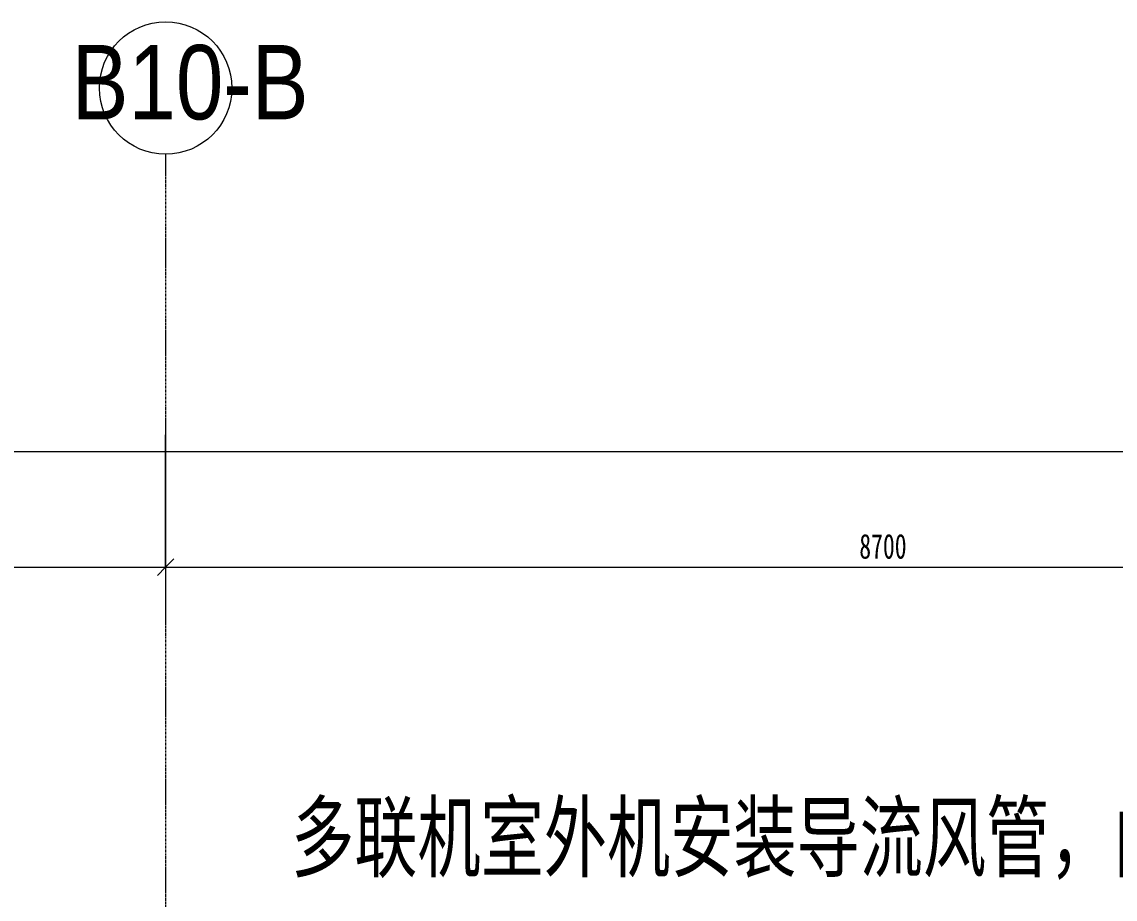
# Model space of a CAD drawing. Header units: millimetres. Extents: x 147619 to 200208, y -27981 to 8299.
# Drawn here: x 164431 to 171039, y 2998 to 8299 of the extents above; entities that cross this region are included whole.
import ezdxf

# ---------------------------------------------------------------- set-up
doc = ezdxf.new("R2010")
doc.units = ezdxf.units.MM
doc.linetypes.add('轴网线', pattern=[22.24, 12.7, -3.18, 3.18, -3.18])
doc.layers.add('0-1', color=7, linetype='Continuous', lineweight=5)
doc.layers.add('A-ANNO-DIMS-100', color=7, linetype='Continuous', lineweight=5)
for name, color, linetype, lineweight, true_color in [('0-2', 7, 'Continuous', 5, 0x515151), ('A-ANNO-DIMS-1', 7, 'Continuous', 5, 0x5151ff), ('G-ANNO-TEXT-2', 3, 'Continuous', 5, 0x00ff00), ('S-GRID-1', 7, '轴网线', 5, 0x5151ff), ('S-GRID-IDEN-1', 7, 'Continuous', 5, 0x515151), ('S-GRID-IDEN-2', 7, 'Continuous', 5, 0x5151ff)]:
    doc.layers.add(name, color=color, linetype=linetype, lineweight=lineweight, true_color=true_color)
doc.styles.add('TJ_FangSong', font='', dxfattribs={"width": 0.7, "height": 400})
doc.styles.add('TJ_FangSong_Narrow', font='', dxfattribs={"height": 450})
doc.styles.add('仿宋_1', font='', dxfattribs={"width": 0.7, "height": 150})
doc.styles.get('TJ_FangSong').set_extended_font_data('TJ_FangSong')
doc.styles.get('TJ_FangSong_Narrow').set_extended_font_data('TJ_FangSong_Narrow')
doc.styles.get('仿宋_1').set_extended_font_data('FangSong')
doc.dimstyles.new('对角线_-_1_5mm_仿宋_1', dxfattribs={"dimscale": 304.8, "dimtxt": 193.128667, "dimasz": 0.328084, "dimexe": 0.82021, "dimexo": 0.0625, "dimgap": 0.065617, "dimtad": 1, "dimdec": 0, "dimdsep": 46, "dimtxsty": '仿宋_1', "dimblk1": 'OBLIQUE', "dimblk2": 'OBLIQUE', "dimsah": 1, "dimcen": 0.09, "dimdle": 0.656168, "dimazin": 0, "dimtfac": 1, "dimtdec": 4, "dimtix": 1, "dimtmove": 0, "dimatfit": 3, "dimfxl": 2.624672, "dimfxlon": 1, "dimtvp": 1, "dimtolj": 1, "dimtzin": 0, "dimarcsym": 2})

# ---------------------------------------------------------------- blocks, each defined once
blk = doc.blocks.new('DIMBLOCK11-10-003 三层空调通风平面图')
at = {"layer": 'A-ANNO-DIMS-100', "color": 173, "true_color": 0x5151ff, "transparency": 16777216}
for p, q in [((156600, 6504.1), (156600, 5454.1)), ((156600, 5704.1), (156600, 6504.1)), ((191400, 2583.4), (191400, 5954.1)), ((156600, 5704.1), (156650, 5754.1)), ((191400, 5704.1), (191450, 5754.1)), ((156400, 5704.1), (191600, 5704.1)), ((156600, 5704.1), (156550, 5654.1)), ((191400, 5704.1), (191350, 5654.1)), ((191400, 5704.1), (191400, 2583.4))]:
    blk.add_line(p, q, dxfattribs=at)
at = {"layer": 'A-ANNO-DIMS-100', "color": 0, "transparency": 16777216, "insert": (173803.5, 5905.5), "char_height": 150, "width": 471.593, "attachment_point": 1, "line_spacing_factor": 0.898273, "style": '仿宋_1'}
blk.add_mtext('34800', dxfattribs=at)
blk = doc.blocks.new('_Oblique')
at = {"color": 0, "linetype": 'ByBlock', "lineweight": -2}
blk.add_line((-0.5, -0.5), (0.5, 0.5), dxfattribs=at)
blk = doc.blocks.new('DIMBLOCK17-10-003 三层空调通风平面图')
at = {"layer": 'A-ANNO-DIMS-100', "color": 173, "true_color": 0x5151ff, "transparency": 16777216}
for p, q in [((156600, 5804.1), (156600, 4754.1)), ((156600, 5004.1), (156600, 5804.1)), ((165300, 5804.1), (165300, 4754.1)), ((165300, 5004.1), (165300, 5804.1)), ((156600, 5004.1), (156650, 5054.1)), ((165300, 5004.1), (165350, 5054.1)), ((156400, 5004.1), (165300, 5004.1)), ((156600, 5004.1), (156550, 4954.1)), ((165300, 5004.1), (165250, 4954.1))]:
    blk.add_line(p, q, dxfattribs=at)
at = {"layer": 'A-ANNO-DIMS-100', "color": 0, "transparency": 16777216, "insert": (160792.8, 5205.5), "char_height": 150, "width": 377.275, "attachment_point": 1, "line_spacing_factor": 0.898273, "style": '仿宋_1'}
blk.add_mtext('8700', dxfattribs=at)
blk = doc.blocks.new('DIMBLOCK18-10-003 三层空调通风平面图')
at = {"layer": 'A-ANNO-DIMS-100', "color": 173, "true_color": 0x5151ff, "transparency": 16777216}
for p, q in [((165300, 5804.1), (165300, 4754.1)), ((165300, 5004.1), (165300, 5804.1)), ((174000, 5804.1), (174000, 4754.1)), ((174000, 5004.1), (174000, 5804.1)), ((165300, 5004.1), (165350, 5054.1)), ((174000, 5004.1), (174050, 5054.1)), ((165300, 5004.1), (165250, 4954.1)), ((165300, 5004.1), (174000, 5004.1)), ((174000, 5004.1), (173950, 4954.1))]:
    blk.add_line(p, q, dxfattribs=at)
at = {"layer": 'A-ANNO-DIMS-100', "color": 0, "transparency": 16777216, "insert": (169492.8, 5205.5), "char_height": 150, "width": 377.275, "attachment_point": 1, "line_spacing_factor": 0.898273, "style": '仿宋_1'}
blk.add_mtext('8700', dxfattribs=at)
blk = doc.blocks.new('轴网 - R4_0-512320-10-003 三层空调通风平面图')
at = {"layer": 'S-GRID-IDEN-2'}
blk.add_circle((0, 0), 4, dxfattribs=at)
blk = doc.blocks.new('YXQH_AR_B9-20_rvt-1-10-003 三层空调通风平面图')
at = {"layer": 'S-GRID-1'}
blk.add_line((165300, 7499.5), (165300, -27181.2), dxfattribs=at)
at = {"layer": '0-2', "xscale": 99.99999999999993, "yscale": 99.99999999999993, "zscale": 99.99999999999993, "rotation": 180}
blk.add_blockref('轴网 - R4_0-512320-10-003 三层空调通风平面图', (165300, 7899.5), dxfattribs=at)
at = {"layer": 'S-GRID-IDEN-1', "insert": (164731.7, 8160), "char_height": 450, "width": 1370.886, "attachment_point": 1, "style": 'TJ_FangSong_Narrow'}
blk.add_mtext('B10-B', dxfattribs=at)
at = {"layer": 'A-ANNO-DIMS-1'}
for base, p1, p2, override, picture, middle in [((191400, 5704.1), (156600, 6504.1), (191400, 2583.4), {"dimpost": '<>', "dimfxl": 35020.16781}, 'DIMBLOCK11-10-003 三层空调通风平面图', (174000, 5800)), ((165300, 5004.1), (156600, 5804.1), (165300, 5804.1), {"dimpost": '<>', "dimfxl": 8700}, 'DIMBLOCK17-10-003 三层空调通风平面图', (160950, 5100)), ((174000, 5004.1), (165300, 5804.1), (174000, 5804.1), {"dimpost": '<>', "dimfxl": 8700}, 'DIMBLOCK18-10-003 三层空调通风平面图', (169650, 5100))]:
    dim = blk.add_linear_dim(base=base, p1=p1, p2=p2, dimstyle='对角线_-_1_5mm_仿宋_1', override=override, dxfattribs=at)
    dim.commit()
    dim.dimension.update_dxf_attribs({"geometry": picture, "text_midpoint": middle})

msp = doc.modelspace()

# ---------------------------------------------------------------- block references
at = {"layer": '0-1'}
msp.add_blockref('YXQH_AR_B9-20_rvt-1-10-003 三层空调通风平面图', (0, 0), dxfattribs=at)

# ---------------------------------------------------------------- texts
at = {"layer": 'G-ANNO-TEXT-2', "insert": (166058.1, 3573.5), "char_height": 400, "width": 8849.828, "attachment_point": 1, "style": 'TJ_FangSong'}
msp.add_mtext('多联机室外机安装导流风管，由厂家深化。', dxfattribs=at)

doc.saveas('drawing.dxf')
